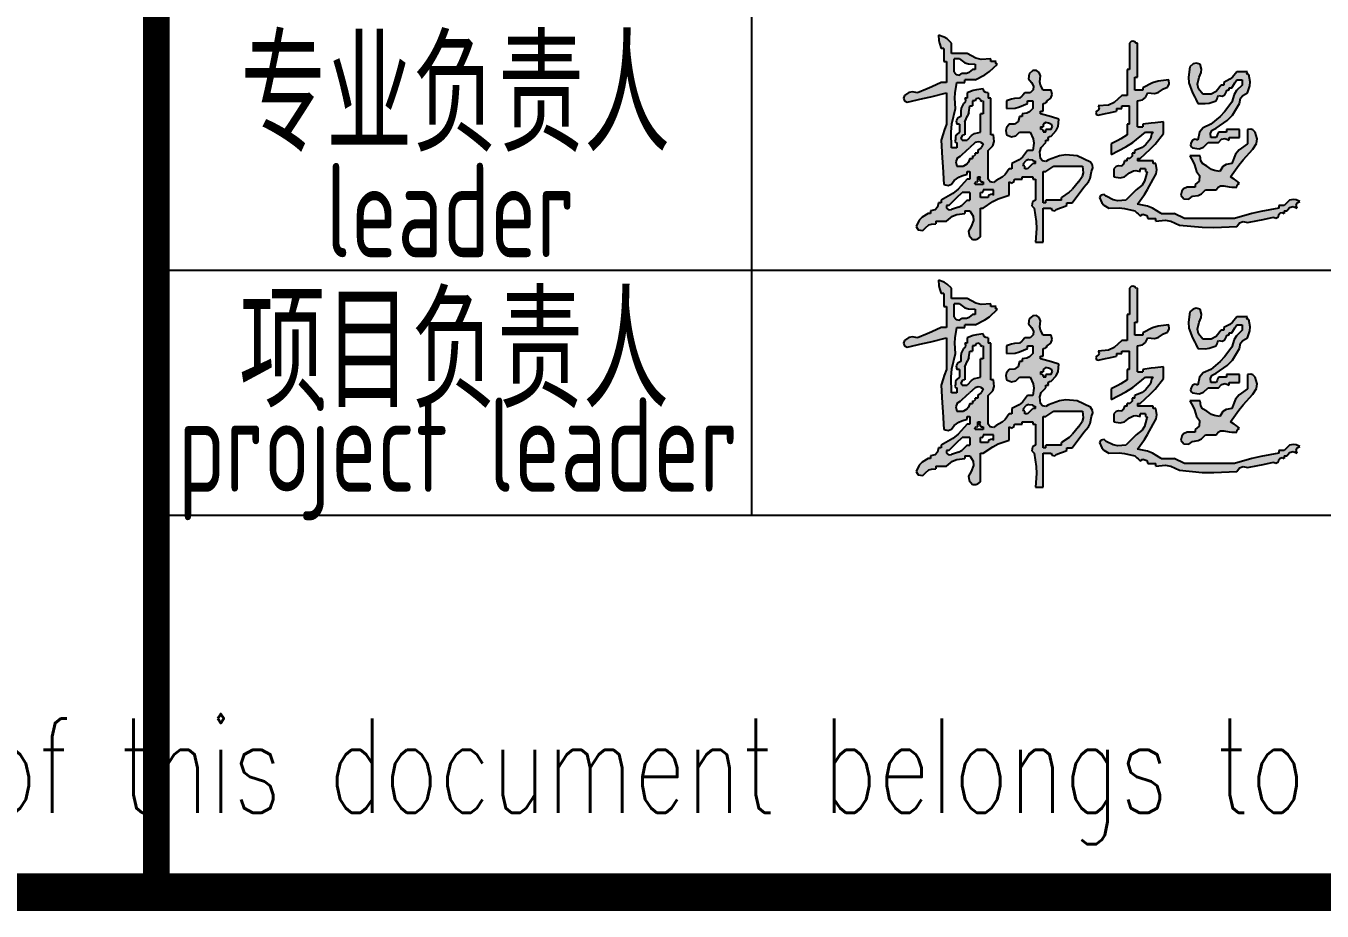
# Model space of a CAD drawing. Extents: x 4414382 to 4540065, y -615151 to -235742.
# Drawn here: x 4512716 to 4516155, y -547694 to -545346 of the extents above; entities that cross this region are included whole.
import ezdxf
from ezdxf.enums import TextEntityAlignment as Align

# ---------------------------------------------------------------- set-up
doc = ezdxf.new("R2010")
doc.units = 0
doc.header["$LTSCALE"] = 1000
doc.header["$MEASUREMENT"] = 0
doc.layers.get('0').update_dxf_attribs({"linetype": 'CONTINUOUS'})
doc.layers.add('PUB_TITLE', color=4, linetype='CONTINUOUS')
doc.styles.add('AHD', font='sceie.shx', dxfattribs={"width": 0.7, "bigfont": 'sceic.shx'})
doc.styles.add('ECEC_TQ', font='txt_l.shx', dxfattribs={"bigfont": 'hztxt_l.shx'})

# ---------------------------------------------------------------- blocks, each defined once
blk = doc.blocks.new('韩超')
h = blk.add_hatch(color=256)
h.dxf.hatch_style = 1
h.paths.add_polyline_path([(0.787849, 0.514197), (0.777955, 0.527898), (0.77346, 0.562754), (0.78123, 0.586063), (0.805739, 0.61125), (0.805739, 0.625142), (0.819631, 0.625142), (0.818004, 0.635027), (0.823773, 0.643681), (0.833523, 0.64598), (0.860867, 0.674873), (0.870953, 0.696725), (0.875199, 0.736279), (0.836353, 0.74757), (0.816903, 0.753127), (0.777955, 0.764063), (0.777955, 0.777955), (0.791847, 0.777955), (0.791847, 0.819631), (0.801775, 0.820971), (0.80763, 0.824875), (0.812685, 0.833523), (0.832189, 0.847055), (0.839321, 0.866071), (0.833523, 0.889091), (0.791847, 0.889091), (0.776856, 0.916298), (0.7735, 0.934755), (0.777955, 0.965498), (0.770329, 0.984025), (0.756314, 0.993368), (0.736279, 0.993282), (0.716867, 0.977277), (0.713907, 0.950644), (0.729333, 0.930768), (0.740061, 0.911103), (0.737625, 0.891618), (0.722387, 0.875199), (0.694603, 0.875199), (0.683489, 0.864086), (0.677932, 0.858529), (0.666819, 0.847415), (0.638572, 0.845181), (0.624291, 0.842325), (0.597358, 0.833523), (0.597358, 0.791847), (0.643081, 0.794876), (0.666726, 0.800787), (0.708495, 0.819631), (0.708495, 0.833523), (0.736279, 0.833523), (0.736279, 0.791847), (0.718733, 0.774249), (0.705317, 0.767541), (0.680711, 0.764063), (0.680711, 0.750171), (0.666819, 0.750171), (0.658732, 0.72359), (0.639033, 0.708815), (0.61125, 0.708495), (0.596777, 0.690733), (0.592946, 0.675409), (0.597358, 0.652926), (0.623512, 0.642026), (0.64687, 0.646697), (0.666819, 0.666819), (0.722387, 0.666819), (0.738834, 0.631134), (0.742077, 0.608437), (0.736279, 0.569574), (0.708495, 0.569574), (0.682162, 0.535076), (0.663824, 0.519794), (0.625142, 0.500114), (0.625142, 0.47233), (0.61125, 0.47233), (0.589715, 0.441777), (0.574435, 0.428025), (0.54179, 0.409816), (0.527664, 0.400538), (0.510468, 0.403404), (0.500114, 0.416762), (0.500114, 0.569574), (0.524623, 0.594762), (0.532393, 0.618071), (0.527898, 0.652926), (0.514006, 0.652926), (0.514006, 0.847415), (0.500114, 0.847415), (0.500114, 0.875199), (0.486416, 0.877514), (0.478388, 0.883536), (0.47233, 0.896037), (0.438162, 0.892345), (0.420863, 0.888021), (0.388977, 0.875199), (0.388977, 0.847415), (0.375085, 0.847415), (0.379444, 0.836821), (0.376971, 0.826928), (0.368139, 0.819631), (0.356965, 0.793593), (0.353947, 0.778504), (0.354247, 0.750171), (0.337644, 0.741703), (0.330222, 0.726858), (0.333409, 0.708495), (0.347301, 0.708495), (0.347301, 0.666819), (0.332737, 0.655189), (0.327028, 0.643772), (0.326463, 0.625142), (0.32344, 0.619715), (0.327253, 0.612088), (0.333409, 0.61125), (0.333409, 0.583466), (0.305625, 0.583466), (0.302565, 0.667178), (0.306887, 0.710398), (0.326463, 0.791847), (0.3234, 0.8474), (0.32482, 0.875797), (0.333409, 0.930768), (0.375085, 0.930768), (0.375085, 0.94466), (0.430654, 0.94466), (0.482374, 0.970498), (0.50707, 0.987931), (0.548736, 1.028012), (0.542559, 1.028676), (0.538615, 1.036564), (0.54179, 1.041904), (0.514006, 1.041904), (0.514006, 1.055796), (0.462884, 1.052445), (0.433869, 1.058893), (0.388977, 1.08358), (0.305625, 1.08358), (0.305625, 1.139148), (0.281985, 1.161307), (0.266841, 1.170393), (0.236165, 1.180825), (0.238399, 1.152578), (0.241255, 1.138297), (0.250057, 1.111364), (0.263949, 1.111364), (0.263949, 1.041904), (0.277841, 1.041904), (0.277841, 0.930768), (0.250057, 0.930768), (0.200194, 0.90821), (0.175186, 0.897095), (0.125028, 0.875199), (0.097454, 0.881715), (0.078516, 0.877928), (0.055568, 0.861307), (0.050109, 0.847376), (0.0559, 0.8329), (0.06946, 0.826577), (0.152955, 0.845407), (0.194635, 0.855133), (0.277841, 0.875199), (0.277841, 0.708495), (0.266727, 0.675154), (0.261171, 0.658483), (0.250057, 0.625142), (0.255939, 0.530696), (0.258718, 0.483462), (0.263949, 0.388977), (0.286969, 0.38318), (0.305985, 0.390311), (0.319517, 0.409816), (0.344599, 0.428141), (0.359268, 0.435475), (0.388977, 0.444546), (0.388977, 0.458438), (0.40287, 0.458438), (0.40287, 0.416762), (0.388977, 0.416762), (0.340729, 0.364454), (0.31168, 0.341215), (0.250057, 0.305625), (0.250057, 0.291733), (0.236165, 0.291733), (0.231424, 0.268639), (0.217583, 0.254798), (0.194489, 0.250057), (0.194489, 0.236165), (0.180597, 0.236165), (0.148793, 0.216524), (0.134276, 0.200394), (0.118082, 0.166705), (0.127514, 0.14947), (0.152825, 0.145854), (0.166705, 0.159759), (0.185336, 0.17447), (0.198563, 0.17943), (0.222273, 0.180597), (0.222273, 0.194489), (0.277841, 0.194489), (0.311245, 0.220472), (0.333233, 0.229896), (0.375085, 0.236165), (0.375085, 0.250057), (0.40287, 0.250057), (0.420685, 0.221738), (0.422698, 0.197582), (0.409816, 0.166705), (0.396068, 0.142401), (0.398473, 0.118345), (0.416762, 0.097244), (0.43433, 0.097627), (0.444154, 0.100901), (0.458438, 0.111136), (0.458438, 0.263949), (0.47233, 0.263949), (0.524193, 0.298154), (0.552768, 0.312442), (0.61125, 0.333409), (0.61125, 0.40287), (0.621931, 0.39652), (0.637706, 0.404407), (0.639034, 0.416762), (0.680711, 0.416762), (0.680711, 0.430654), (0.736279, 0.430654), (0.736279, 0.416762), (0.750171, 0.416762), (0.750171, 0.305625), (0.735269, 0.297653), (0.731714, 0.276323), (0.743225, 0.263949), (0.754517, 0.192544), (0.755945, 0.155413), (0.750171, 0.083352), (0.791847, 0.083352), (0.791847, 0.263949), (0.833523, 0.263949), (0.837499, 0.253205), (0.852744, 0.249394), (0.861307, 0.257003), (0.883535, 0.265338), (0.894648, 0.269506), (0.916876, 0.277841), (0.916876, 0.291733), (0.94466, 0.291733), (0.969894, 0.324902), (0.982398, 0.341574), (1.007174, 0.375085), (1.032146, 0.402761), (1.041693, 0.421855), (1.04885, 0.458438), (1.055218, 0.477023), (1.053221, 0.491001), (1.041904, 0.50706), (0.972444, 0.54179), (0.910919, 0.546316), (0.877697, 0.541786), (0.819631, 0.520952), (0.805828, 0.5112)])
h.paths.add_polyline_path([(0.791847, 0.458438), (0.805739, 0.458438), (0.82241, 0.469551), (0.847415, 0.486222), (1.000228, 0.486222), (1.003038, 0.45197), (0.997988, 0.431769), (0.97939, 0.40287), (0.948039, 0.36501), (0.929334, 0.347744), (0.889091, 0.319517), (0.889091, 0.305625), (0.805739, 0.305625), (0.805739, 0.291733), (0.791847, 0.291733)], flags=16)
h.paths.add_polyline_path([(0.750171, 0.500114), (0.736279, 0.500114), (0.725165, 0.489), (0.719608, 0.483443), (0.708495, 0.47233), (0.694603, 0.47233), (0.694603, 0.486222), (0.688447, 0.48706), (0.684633, 0.494686), (0.687657, 0.500114), (0.701182, 0.516386), (0.715167, 0.52238), (0.736279, 0.520952), (0.736943, 0.514775), (0.744831, 0.510831), (0.750171, 0.514006)], flags=16)
h.paths.add_polyline_path([(0.791847, 0.666819), (0.793521, 0.674497), (0.785633, 0.682384), (0.777955, 0.680711), (0.777955, 0.694603), (0.791847, 0.694603), (0.792194, 0.70849), (0.806202, 0.718996), (0.819631, 0.715441), (0.833192, 0.709118), (0.838982, 0.694641), (0.833523, 0.680711), (0.805739, 0.680711), (0.805739, 0.666819)], flags=16)
h.paths.add_polyline_path([(0.527898, 0.361193), (0.527898, 0.333409), (0.517217, 0.339759), (0.501443, 0.331871), (0.500114, 0.319517), (0.458438, 0.319517), (0.458438, 0.347301), (0.466116, 0.345628), (0.474003, 0.353515), (0.47233, 0.361193)], flags=16)
h.paths.add_polyline_path([(0.47233, 0.40287), (0.47233, 0.388977), (0.430654, 0.388977), (0.42898, 0.396656), (0.436867, 0.404543), (0.444546, 0.40287), (0.444546, 0.430654), (0.458438, 0.430654), (0.452088, 0.419973), (0.459976, 0.404198)], flags=16)
h.paths.add_polyline_path([(0.47233, 0.604304), (0.464836, 0.588169), (0.458643, 0.580427), (0.444546, 0.569574), (0.444546, 0.555682), (0.430654, 0.555682), (0.432327, 0.548004), (0.42444, 0.540117), (0.416762, 0.54179), (0.416762, 0.527898), (0.40287, 0.527898), (0.39467, 0.507807), (0.386422, 0.49791), (0.368139, 0.486222), (0.333409, 0.486222), (0.327612, 0.509242), (0.334743, 0.528258), (0.354247, 0.54179), (0.384775, 0.569612), (0.400056, 0.583504), (0.430654, 0.61125), (0.446814, 0.616197), (0.458647, 0.614224)], flags=16)
h.paths.add_polyline_path([(0.458438, 0.666819), (0.426908, 0.659351), (0.410404, 0.649448), (0.388977, 0.625142), (0.361193, 0.625142), (0.354844, 0.635823), (0.362731, 0.651598), (0.375085, 0.652926), (0.375085, 0.722387), (0.390598, 0.753922), (0.396359, 0.771203), (0.40287, 0.805739), (0.416762, 0.805739), (0.416762, 0.833523), (0.430654, 0.833523), (0.434629, 0.844267), (0.449874, 0.848078), (0.458438, 0.840469), (0.459102, 0.834292), (0.466989, 0.830348), (0.47233, 0.833523), (0.47233, 0.764063), (0.458438, 0.764063)], flags=16)
h.paths.add_polyline_path([(0.40287, 0.347301), (0.40287, 0.305625), (0.388977, 0.305625), (0.360889, 0.27915), (0.342496, 0.268422), (0.305625, 0.257003), (0.294367, 0.254885), (0.286778, 0.256782), (0.277841, 0.263949), (0.277841, 0.277841), (0.291733, 0.277841), (0.319459, 0.305683), (0.333352, 0.319575), (0.361193, 0.347301)], flags=16)
h.paths.add_polyline_path([(0.430654, 1.000228), (0.416762, 1.000228), (0.39813, 0.985517), (0.384903, 0.980557), (0.361193, 0.97939), (0.347067, 0.970112), (0.329871, 0.972978), (0.319517, 0.986336), (0.319517, 1.055796), (0.347301, 1.055796), (0.376072, 1.035613), (0.395527, 1.029128), (0.430654, 1.028012)], flags=16)
h = blk.add_hatch(color=256)
h.dxf.hatch_style = 1
h.paths.add_polyline_path([(1.542018, 0.208381), (1.519791, 0.219494), (1.508677, 0.225051), (1.48645, 0.236165), (1.416989, 0.236165), (1.371255, 0.264232), (1.344642, 0.274582), (1.291961, 0.284787), (1.328443, 0.335457), (1.345237, 0.362046), (1.375313, 0.416762), (1.391241, 0.446575), (1.394603, 0.466747), (1.389205, 0.500114), (1.375313, 0.500114), (1.375313, 0.514006), (1.291961, 0.514006), (1.291961, 0.527898), (1.305853, 0.527898), (1.359796, 0.576664), (1.385101, 0.603375), (1.430881, 0.659873), (1.430881, 0.722387), (1.386427, 0.71683), (1.3642, 0.714052), (1.319745, 0.708495), (1.319745, 0.694603), (1.291961, 0.694603), (1.291961, 0.833523), (1.31926, 0.838693), (1.334923, 0.85044), (1.347529, 0.875199), (1.381781, 0.872389), (1.401982, 0.877439), (1.430881, 0.896037), (1.450883, 0.906123), (1.460131, 0.922307), (1.458666, 0.94466), (1.401114, 0.937345), (1.371819, 0.928557), (1.319745, 0.902983), (1.319745, 0.889091), (1.278069, 0.889091), (1.278069, 0.958552), (1.291961, 0.958552), (1.291961, 1.139148), (1.285806, 1.138304), (1.281086, 1.140664), (1.278069, 1.146094), (1.267308, 1.150023), (1.257931, 1.147679), (1.250285, 1.139148), (1.250285, 1.000228), (1.236393, 1.000228), (1.236393, 0.861307), (1.208609, 0.861307), (1.168183, 0.824416), (1.138053, 0.811024), (1.08358, 0.805739), (1.087939, 0.795145), (1.085465, 0.785252), (1.076634, 0.777955), (1.071121, 0.771113), (1.075065, 0.759282), (1.08358, 0.757117), (1.122533, 0.76519), (1.141984, 0.769358), (1.180825, 0.777955), (1.180825, 0.791847), (1.208609, 0.791847), (1.208609, 0.805739), (1.250285, 0.805739), (1.250285, 0.708495), (1.236393, 0.708495), (1.236393, 0.652926), (1.203973, 0.631977), (1.187234, 0.622213), (1.15304, 0.604304), (1.15304, 0.548736), (1.229739, 0.588318), (1.266619, 0.612432), (1.333637, 0.666819), (1.375313, 0.666819), (1.366995, 0.654381), (1.363975, 0.646831), (1.361421, 0.632088), (1.335054, 0.599814), (1.316435, 0.58585), (1.278069, 0.569574), (1.278069, 0.555682), (1.264177, 0.555682), (1.26415, 0.539965), (1.25211, 0.527924), (1.236393, 0.527898), (1.236393, 0.514006), (1.222501, 0.514006), (1.219217, 0.502022), (1.216226, 0.496039), (1.208609, 0.486222), (1.191149, 0.488205), (1.17971, 0.484393), (1.166932, 0.47233), (1.166932, 0.430654), (1.200708, 0.424307), (1.223469, 0.429997), (1.250285, 0.451492), (1.27048, 0.461183), (1.283894, 0.46286), (1.305853, 0.458438), (1.305853, 0.47233), (1.333637, 0.47233), (1.333637, 0.458438), (1.339793, 0.4576), (1.343606, 0.449973), (1.340583, 0.444546), (1.32937, 0.406076), (1.316213, 0.38634), (1.285015, 0.361193), (1.229447, 0.305625), (1.187056, 0.302553), (1.163204, 0.307323), (1.125256, 0.326463), (1.114566, 0.33576), (1.096818, 0.332211), (1.090526, 0.319517), (1.102438, 0.292491), (1.113943, 0.279343), (1.139148, 0.263949), (1.194983, 0.265062), (1.223561, 0.262204), (1.278069, 0.250057), (1.289183, 0.238943), (1.294739, 0.233386), (1.305853, 0.222273), (1.320568, 0.231877), (1.341519, 0.224893), (1.347529, 0.208381), (1.389205, 0.208381), (1.389205, 0.194489), (1.439628, 0.1998), (1.468259, 0.195028), (1.514234, 0.173651), (1.635959, 0.161998), (1.69773, 0.160594), (1.819859, 0.166705), (1.833779, 0.185933), (1.852296, 0.192877), (1.875427, 0.187543), (1.930995, 0.198656), (1.958779, 0.204213), (2.014348, 0.215327), (2.025534, 0.209917), (2.039748, 0.217024), (2.042132, 0.229219), (2.049428, 0.23805), (2.059322, 0.240524), (2.069916, 0.236165), (2.069916, 0.250057), (2.083808, 0.250057), (2.098401, 0.26772), (2.118188, 0.272666), (2.139376, 0.263949), (2.133917, 0.27788), (2.139708, 0.292356), (2.153268, 0.298679), (2.133073, 0.308371), (2.119659, 0.310047), (2.0977, 0.305625), (2.086586, 0.294512), (2.08103, 0.288955), (2.069916, 0.277841), (2.042132, 0.277841), (2.042132, 0.263949), (1.946785, 0.245868), (1.899372, 0.234712), (1.805967, 0.208381)])
h = blk.add_hatch(color=256)
h.dxf.hatch_style = 1
h.paths.add_polyline_path([(1.611478, 0.625142), (1.597547, 0.630601), (1.583071, 0.624811), (1.576748, 0.61125), (1.572819, 0.60049), (1.575163, 0.591112), (1.583694, 0.583466), (1.61855, 0.578971), (1.641859, 0.586741), (1.667046, 0.61125), (1.680938, 0.61125), (1.722615, 0.61125), (1.737208, 0.628913), (1.756995, 0.63386), (1.778183, 0.625142), (1.778183, 0.639034), (1.833751, 0.639034), (1.833751, 0.655705), (1.833751, 0.66404), (1.833751, 0.680711), (1.805967, 0.680711), (1.792075, 0.680711), (1.764291, 0.680711), (1.764291, 0.666819), (1.722615, 0.666819), (1.717058, 0.655705), (1.714279, 0.650148), (1.708723, 0.639034), (1.69483, 0.639034), (1.680938, 0.639034), (1.678868, 0.661339), (1.688455, 0.678116), (1.708723, 0.687657), (1.768692, 0.728785), (1.795922, 0.757527), (1.833751, 0.819631), (1.839429, 0.846829), (1.850907, 0.862133), (1.875427, 0.875199), (1.888443, 0.91196), (1.890032, 0.934206), (1.882373, 0.972444), (1.876196, 0.973108), (1.872252, 0.980995), (1.875427, 0.986336), (1.861535, 0.986336), (1.819859, 0.986336), (1.796859, 0.959188), (1.781933, 0.947248), (1.750399, 0.930768), (1.750399, 0.916876), (1.736507, 0.916876), (1.71031, 0.882162), (1.682751, 0.868382), (1.639262, 0.868253), (1.61591, 0.897042), (1.610049, 0.922442), (1.618424, 0.958552), (1.629264, 0.984285), (1.6309, 1.000642), (1.62537, 1.028012), (1.602888, 1.032424), (1.587563, 1.028593), (1.569802, 1.01412), (1.562035, 0.958817), (1.56513, 0.927869), (1.583694, 0.875199), (1.595758, 0.853473), (1.601336, 0.842318), (1.611478, 0.819631), (1.650742, 0.818134), (1.671448, 0.821092), (1.708723, 0.833523), (1.714279, 0.844637), (1.717058, 0.850194), (1.722615, 0.861307), (1.740978, 0.85812), (1.755823, 0.865542), (1.764291, 0.882145), (1.764955, 0.888322), (1.772842, 0.892266), (1.778183, 0.889091), (1.778183, 0.902983), (1.792075, 0.902983), (1.803189, 0.919654), (1.808745, 0.927989), (1.819859, 0.94466), (1.847643, 0.94466), (1.847643, 0.916876), (1.817381, 0.887163), (1.804962, 0.866982), (1.792075, 0.826577), (1.753545, 0.774398), (1.730689, 0.750113), (1.680938, 0.708495), (1.641359, 0.690689), (1.621854, 0.667284)])
h = blk.add_hatch(color=256)
h.dxf.hatch_style = 1
h.paths.add_polyline_path([(1.831635, 0.573795), (1.812227, 0.549535), (1.792075, 0.500114), (1.762292, 0.496094), (1.744726, 0.484384), (1.729561, 0.458438), (1.700075, 0.463546), (1.684975, 0.469586), (1.6601, 0.486222), (1.637668, 0.49978), (1.627728, 0.515685), (1.62537, 0.54179), (1.603143, 0.54179), (1.592029, 0.54179), (1.569802, 0.54179), (1.586675, 0.509854), (1.593737, 0.492906), (1.604532, 0.458438), (1.621804, 0.436498), (1.61886, 0.407063), (1.597586, 0.388977), (1.597586, 0.375085), (1.55591, 0.375085), (1.536306, 0.36578), (1.526798, 0.35437), (1.52118, 0.333409), (1.537185, 0.313997), (1.563818, 0.311038), (1.583694, 0.326463), (1.614401, 0.331156), (1.630976, 0.339443), (1.653154, 0.361193), (1.667046, 0.361193), (1.708723, 0.361193), (1.720352, 0.375758), (1.731769, 0.381467), (1.750399, 0.382031), (1.77782, 0.376762), (1.791938, 0.37535), (1.819859, 0.375085), (1.821199, 0.385013), (1.825102, 0.390868), (1.833751, 0.395924), (1.815429, 0.411271), (1.805589, 0.418299), (1.785129, 0.430654), (1.829593, 0.491137), (1.853312, 0.520437), (1.903211, 0.57652), (1.923495, 0.606919), (1.927312, 0.631729), (1.917103, 0.666819), (1.904326, 0.678881), (1.892887, 0.682694), (1.875427, 0.680711), (1.875427, 0.650148), (1.875427, 0.634867), (1.875427, 0.604304)])
for p, q in [((0.266841, 1.170393), (0.236165, 1.180825)), ((0.236165, 1.180825), (0.238399, 1.152578)), ((0.281985, 1.161307), (0.266841, 1.170393)), ((0.238399, 1.152578), (0.241255, 1.138297)), ((0.241255, 1.138297), (0.250057, 1.111364)), ((0.263949, 1.111364), (0.250057, 1.111364)), ((0.263949, 1.111364), (0.263949, 1.041904)), ((0.305625, 1.139148), (0.281985, 1.161307)), ((0.305625, 1.08358), (0.305625, 1.139148)), ((1.257931, 1.147679), (1.250285, 1.139148)), ((1.250285, 1.139148), (1.250285, 1.000228)), ((1.267308, 1.150023), (1.257931, 1.147679)), ((1.278069, 1.146094), (1.267308, 1.150023)), ((1.281086, 1.140664), (1.278069, 1.146094)), ((1.285806, 1.138304), (1.281086, 1.140664)), ((1.291961, 1.139148), (1.285806, 1.138304)), ((1.291961, 0.958552), (1.291961, 1.139148)), ((0.263949, 1.041904), (0.277841, 1.041904)), ((0.277841, 1.041904), (0.277841, 0.930768)), ((0.388977, 1.08358), (0.305625, 1.08358)), ((0.319517, 0.986336), (0.319517, 1.055796)), ((0.347301, 1.055796), (0.319517, 1.055796)), ((0.347301, 1.055796), (0.376072, 1.035613)), ((0.376072, 1.035613), (0.395527, 1.029128)), ((0.433869, 1.058893), (0.388977, 1.08358)), ((0.462884, 1.052445), (0.433869, 1.058893)), ((0.514006, 1.055796), (0.462884, 1.052445)), ((0.514006, 1.041904), (0.514006, 1.055796)), ((0.54179, 1.041904), (0.514006, 1.041904)), ((0.538615, 1.036564), (0.54179, 1.041904)), ((0.542559, 1.028676), (0.538615, 1.036564)), ((1.602888, 1.032424), (1.587563, 1.028593)), ((1.62537, 1.028012), (1.602888, 1.032424)), ((0.319517, 0.986336), (0.329871, 0.972978)), ((0.329871, 0.972978), (0.347067, 0.970112)), ((0.347067, 0.970112), (0.361193, 0.97939)), ((0.361193, 0.97939), (0.384903, 0.980557)), ((0.384903, 0.980557), (0.39813, 0.985517)), ((0.395527, 1.029128), (0.430654, 1.028012)), ((0.416762, 1.000228), (0.39813, 0.985517)), ((0.430654, 1.000228), (0.416762, 1.000228)), ((0.430654, 1.028012), (0.430654, 1.000228)), ((0.430654, 0.94466), (0.482374, 0.970498)), ((0.482374, 0.970498), (0.50707, 0.987931)), ((0.50707, 0.987931), (0.548736, 1.028012)), ((0.548736, 1.028012), (0.542559, 1.028676)), ((0.716867, 0.977277), (0.713907, 0.950644)), ((0.736279, 0.993282), (0.716867, 0.977277)), ((0.756314, 0.993368), (0.736279, 0.993282)), ((0.770329, 0.984025), (0.756314, 0.993368)), ((0.777955, 0.965498), (0.770329, 0.984025)), ((0.7735, 0.934755), (0.777955, 0.965498)), ((1.236393, 1.000228), (1.236393, 0.861307)), ((1.250285, 1.000228), (1.236393, 1.000228)), ((1.569802, 1.01412), (1.562035, 0.958817)), ((1.587563, 1.028593), (1.569802, 1.01412)), ((1.618424, 0.958552), (1.629264, 0.984285)), ((1.6309, 1.000642), (1.62537, 1.028012)), ((1.629264, 0.984285), (1.6309, 1.000642)), ((1.819859, 0.986336), (1.796859, 0.959188)), ((1.861535, 0.986336), (1.819859, 0.986336)), ((1.875427, 0.986336), (1.861535, 0.986336)), ((1.872252, 0.980995), (1.875427, 0.986336)), ((1.876196, 0.973108), (1.872252, 0.980995)), ((1.882373, 0.972444), (1.876196, 0.973108)), ((1.890032, 0.934206), (1.882373, 0.972444)), ((0.175186, 0.897095), (0.125028, 0.875199)), ((0.200194, 0.90821), (0.175186, 0.897095)), ((0.250057, 0.930768), (0.200194, 0.90821)), ((0.277841, 0.930768), (0.250057, 0.930768)), ((0.32482, 0.875797), (0.333409, 0.930768)), ((0.333409, 0.930768), (0.375085, 0.930768)), ((0.375085, 0.930768), (0.375085, 0.94466)), ((0.430654, 0.94466), (0.375085, 0.94466)), ((0.47233, 0.896037), (0.438162, 0.892345)), ((0.478388, 0.883536), (0.47233, 0.896037)), ((0.713907, 0.950644), (0.729333, 0.930768)), ((0.729333, 0.930768), (0.740061, 0.911103)), ((0.740061, 0.911103), (0.737625, 0.891618)), ((0.776856, 0.916298), (0.7735, 0.934755)), ((0.791847, 0.889091), (0.776856, 0.916298)), ((1.278069, 0.958552), (1.291961, 0.958552)), ((1.278069, 0.889091), (1.278069, 0.958552)), ((1.371819, 0.928557), (1.319745, 0.902983)), ((1.319745, 0.902983), (1.319745, 0.889091)), ((1.401114, 0.937345), (1.371819, 0.928557)), ((1.458666, 0.94466), (1.401114, 0.937345)), ((1.401982, 0.877439), (1.430881, 0.896037)), ((1.430881, 0.896037), (1.450883, 0.906123)), ((1.450883, 0.906123), (1.460131, 0.922307)), ((1.460131, 0.922307), (1.458666, 0.94466)), ((1.562035, 0.958817), (1.56513, 0.927869)), ((1.56513, 0.927869), (1.583694, 0.875199)), ((1.610049, 0.922442), (1.618424, 0.958552)), ((1.61591, 0.897042), (1.610049, 0.922442)), ((1.639262, 0.868253), (1.61591, 0.897042)), ((1.736507, 0.916876), (1.71031, 0.882162)), ((1.750399, 0.916876), (1.736507, 0.916876)), ((1.781933, 0.947248), (1.750399, 0.930768)), ((1.750399, 0.930768), (1.750399, 0.916876)), ((1.778183, 0.902983), (1.792075, 0.902983)), ((1.778183, 0.889091), (1.778183, 0.902983)), ((1.796859, 0.959188), (1.781933, 0.947248)), ((1.792075, 0.902983), (1.803189, 0.919654)), ((1.803189, 0.919654), (1.808745, 0.927989)), ((1.808745, 0.927989), (1.819859, 0.94466)), ((1.847643, 0.916876), (1.817381, 0.887163)), ((1.819859, 0.94466), (1.847643, 0.94466)), ((1.847643, 0.94466), (1.847643, 0.916876)), ((1.875427, 0.875199), (1.888443, 0.91196)), ((1.888443, 0.91196), (1.890032, 0.934206)), ((0.055568, 0.861307), (0.050109, 0.847376)), ((0.050109, 0.847376), (0.0559, 0.8329)), ((0.078516, 0.877928), (0.055568, 0.861307)), ((0.0559, 0.8329), (0.06946, 0.826577)), ((0.06946, 0.826577), (0.152955, 0.845407)), ((0.097454, 0.881715), (0.078516, 0.877928)), ((0.125028, 0.875199), (0.097454, 0.881715)), ((0.152955, 0.845407), (0.194635, 0.855133)), ((0.194635, 0.855133), (0.277841, 0.875199)), ((0.277841, 0.875199), (0.277841, 0.708495)), ((0.3234, 0.8474), (0.32482, 0.875797)), ((0.326463, 0.791847), (0.3234, 0.8474)), ((0.376971, 0.826928), (0.368139, 0.819631)), ((0.388977, 0.847415), (0.375085, 0.847415)), ((0.375085, 0.847415), (0.379444, 0.836821)), ((0.379444, 0.836821), (0.376971, 0.826928)), ((0.420863, 0.888021), (0.388977, 0.875199)), ((0.388977, 0.875199), (0.388977, 0.847415)), ((0.416762, 0.833523), (0.416762, 0.805739)), ((0.430654, 0.833523), (0.416762, 0.833523)), ((0.438162, 0.892345), (0.420863, 0.888021)), ((0.434629, 0.844267), (0.430654, 0.833523)), ((0.449874, 0.848078), (0.434629, 0.844267)), ((0.458438, 0.840469), (0.449874, 0.848078)), ((0.458438, 0.840469), (0.459102, 0.834292)), ((0.466989, 0.830348), (0.459102, 0.834292)), ((0.47233, 0.833523), (0.466989, 0.830348)), ((0.47233, 0.833523), (0.47233, 0.764063)), ((0.486416, 0.877514), (0.478388, 0.883536)), ((0.500114, 0.875199), (0.486416, 0.877514)), ((0.500114, 0.875199), (0.500114, 0.847415)), ((0.514006, 0.847415), (0.500114, 0.847415)), ((0.514006, 0.652926), (0.514006, 0.847415)), ((0.624291, 0.842325), (0.597358, 0.833523)), ((0.597358, 0.833523), (0.597358, 0.791847)), ((0.638572, 0.845181), (0.624291, 0.842325)), ((0.666819, 0.847415), (0.638572, 0.845181)), ((0.677932, 0.858529), (0.666819, 0.847415)), ((0.683489, 0.864086), (0.677932, 0.858529)), ((0.694603, 0.875199), (0.683489, 0.864086)), ((0.722387, 0.875199), (0.694603, 0.875199)), ((0.708495, 0.833523), (0.736279, 0.833523)), ((0.708495, 0.819631), (0.708495, 0.833523)), ((0.737625, 0.891618), (0.722387, 0.875199)), ((0.736279, 0.833523), (0.736279, 0.791847)), ((0.833523, 0.889091), (0.791847, 0.889091)), ((0.80763, 0.824875), (0.812685, 0.833523)), ((0.812685, 0.833523), (0.832189, 0.847055)), ((0.832189, 0.847055), (0.839321, 0.866071)), ((0.839321, 0.866071), (0.833523, 0.889091)), ((1.208609, 0.861307), (1.168183, 0.824416)), ((1.236393, 0.861307), (1.208609, 0.861307)), ((1.319745, 0.889091), (1.278069, 0.889091)), ((1.291961, 0.833523), (1.31926, 0.838693)), ((1.291961, 0.694603), (1.291961, 0.833523)), ((1.31926, 0.838693), (1.334923, 0.85044)), ((1.334923, 0.85044), (1.347529, 0.875199)), ((1.347529, 0.875199), (1.381781, 0.872389)), ((1.381781, 0.872389), (1.401982, 0.877439)), ((1.583694, 0.875199), (1.595758, 0.853473)), ((1.595758, 0.853473), (1.601336, 0.842318)), ((1.601336, 0.842318), (1.611478, 0.819631)), ((1.682751, 0.868382), (1.639262, 0.868253)), ((1.671448, 0.821092), (1.708723, 0.833523)), ((1.71031, 0.882162), (1.682751, 0.868382)), ((1.708723, 0.833523), (1.714279, 0.844637)), ((1.714279, 0.844637), (1.717058, 0.850194)), ((1.717058, 0.850194), (1.722615, 0.861307)), ((1.722615, 0.861307), (1.740978, 0.85812)), ((1.740978, 0.85812), (1.755823, 0.865542)), ((1.792075, 0.826577), (1.753545, 0.774398)), ((1.755823, 0.865542), (1.764291, 0.882145)), ((1.764291, 0.882145), (1.764955, 0.888322)), ((1.764955, 0.888322), (1.772842, 0.892266)), ((1.772842, 0.892266), (1.778183, 0.889091)), ((1.804962, 0.866982), (1.792075, 0.826577)), ((1.817381, 0.887163), (1.804962, 0.866982)), ((1.833751, 0.819631), (1.839429, 0.846829)), ((1.839429, 0.846829), (1.850907, 0.862133)), ((1.850907, 0.862133), (1.875427, 0.875199)), ((0.306887, 0.710398), (0.326463, 0.791847)), ((0.356965, 0.793593), (0.353947, 0.778504)), ((0.353947, 0.778504), (0.354247, 0.750171)), ((0.368139, 0.819631), (0.356965, 0.793593)), ((0.396359, 0.771203), (0.390598, 0.753922)), ((0.396359, 0.771203), (0.40287, 0.805739)), ((0.40287, 0.805739), (0.416762, 0.805739)), ((0.47233, 0.764063), (0.458438, 0.764063)), ((0.458438, 0.666819), (0.458438, 0.764063)), ((0.597358, 0.791847), (0.643081, 0.794876)), ((0.643081, 0.794876), (0.666726, 0.800787)), ((0.666726, 0.800787), (0.708495, 0.819631)), ((0.705317, 0.767541), (0.680711, 0.764063)), ((0.680711, 0.764063), (0.680711, 0.750171)), ((0.718733, 0.774249), (0.705317, 0.767541)), ((0.736279, 0.791847), (0.718733, 0.774249)), ((0.777955, 0.777955), (0.791847, 0.777955)), ((0.777955, 0.764063), (0.777955, 0.777955)), ((0.816903, 0.753127), (0.777955, 0.764063)), ((0.791847, 0.819631), (0.801775, 0.820971)), ((0.791847, 0.777955), (0.791847, 0.819631)), ((0.801775, 0.820971), (0.80763, 0.824875)), ((1.076634, 0.777955), (1.071121, 0.771113)), ((1.071121, 0.771113), (1.075065, 0.759282)), ((1.075065, 0.759282), (1.08358, 0.757117)), ((1.085465, 0.785252), (1.076634, 0.777955)), ((1.138053, 0.811024), (1.08358, 0.805739)), ((1.08358, 0.805739), (1.087939, 0.795145)), ((1.08358, 0.757117), (1.122533, 0.76519)), ((1.087939, 0.795145), (1.085465, 0.785252)), ((1.122533, 0.76519), (1.141984, 0.769358)), ((1.168183, 0.824416), (1.138053, 0.811024)), ((1.141984, 0.769358), (1.180825, 0.777955)), ((1.180825, 0.791847), (1.208609, 0.791847)), ((1.180825, 0.791847), (1.180825, 0.777955)), ((1.208609, 0.791847), (1.208609, 0.805739)), ((1.208609, 0.805739), (1.250285, 0.805739)), ((1.250285, 0.708495), (1.250285, 0.805739)), ((1.611478, 0.819631), (1.650742, 0.818134)), ((1.650742, 0.818134), (1.671448, 0.821092)), ((1.753545, 0.774398), (1.730689, 0.750113)), ((1.768692, 0.728785), (1.795922, 0.757527)), ((1.795922, 0.757527), (1.833751, 0.819631)), ((0.277841, 0.708495), (0.266727, 0.675154)), ((0.302565, 0.667178), (0.306887, 0.710398)), ((0.337644, 0.741703), (0.330222, 0.726858)), ((0.330222, 0.726858), (0.333409, 0.708495)), ((0.347301, 0.708495), (0.333409, 0.708495)), ((0.354247, 0.750171), (0.337644, 0.741703)), ((0.347301, 0.708495), (0.347301, 0.666819)), ((0.375085, 0.722387), (0.390598, 0.753922)), ((0.375085, 0.722387), (0.375085, 0.652926)), ((0.596777, 0.690733), (0.592946, 0.675409)), ((0.61125, 0.708495), (0.596777, 0.690733)), ((0.639033, 0.708815), (0.61125, 0.708495)), ((0.658732, 0.72359), (0.639033, 0.708815)), ((0.666819, 0.750171), (0.658732, 0.72359)), ((0.680711, 0.750171), (0.666819, 0.750171)), ((0.777955, 0.694603), (0.777955, 0.680711)), ((0.777955, 0.694603), (0.791847, 0.694603)), ((0.792194, 0.70849), (0.791847, 0.694603)), ((0.806202, 0.718996), (0.792194, 0.70849)), ((0.819631, 0.715441), (0.806202, 0.718996)), ((0.836353, 0.74757), (0.816903, 0.753127)), ((0.833192, 0.709118), (0.819631, 0.715441)), ((0.833192, 0.709118), (0.838982, 0.694641)), ((0.833523, 0.680711), (0.838982, 0.694641)), ((0.875199, 0.736279), (0.836353, 0.74757)), ((0.860867, 0.674873), (0.870953, 0.696725)), ((0.870953, 0.696725), (0.875199, 0.736279)), ((1.236393, 0.708495), (1.236393, 0.652926)), ((1.250285, 0.708495), (1.236393, 0.708495)), ((1.291961, 0.694603), (1.319745, 0.694603)), ((1.3642, 0.714052), (1.319745, 0.708495)), ((1.319745, 0.708495), (1.319745, 0.694603)), ((1.386427, 0.71683), (1.3642, 0.714052)), ((1.430881, 0.722387), (1.386427, 0.71683)), ((1.430881, 0.659873), (1.430881, 0.722387)), ((1.641359, 0.690689), (1.621854, 0.667284)), ((1.680938, 0.708495), (1.641359, 0.690689)), ((1.730689, 0.750113), (1.680938, 0.708495)), ((1.708723, 0.687657), (1.768692, 0.728785)), ((0.261171, 0.658483), (0.250057, 0.625142)), ((0.250057, 0.625142), (0.255939, 0.530696)), ((0.266727, 0.675154), (0.261171, 0.658483)), ((0.305625, 0.583466), (0.302565, 0.667178)), ((0.326463, 0.625142), (0.32344, 0.619715)), ((0.32344, 0.619715), (0.327253, 0.612088)), ((0.327028, 0.643772), (0.326463, 0.625142)), ((0.332737, 0.655189), (0.327028, 0.643772)), ((0.347301, 0.666819), (0.332737, 0.655189)), ((0.362731, 0.651598), (0.354844, 0.635823)), ((0.361193, 0.625142), (0.354844, 0.635823)), ((0.361193, 0.625142), (0.388977, 0.625142)), ((0.375085, 0.652926), (0.362731, 0.651598)), ((0.410404, 0.649448), (0.388977, 0.625142)), ((0.410404, 0.649448), (0.426908, 0.659351)), ((0.426908, 0.659351), (0.458438, 0.666819)), ((0.527898, 0.652926), (0.514006, 0.652926)), ((0.532393, 0.618071), (0.527898, 0.652926)), ((0.592946, 0.675409), (0.597358, 0.652926)), ((0.597358, 0.652926), (0.623512, 0.642026)), ((0.623512, 0.642026), (0.64687, 0.646697)), ((0.64687, 0.646697), (0.666819, 0.666819)), ((0.666819, 0.666819), (0.722387, 0.666819)), ((0.722387, 0.666819), (0.738834, 0.631134)), ((0.738834, 0.631134), (0.742077, 0.608437)), ((0.785633, 0.682384), (0.777955, 0.680711)), ((0.785633, 0.682384), (0.793521, 0.674497)), ((0.793521, 0.674497), (0.791847, 0.666819)), ((0.805739, 0.666819), (0.791847, 0.666819)), ((0.833523, 0.680711), (0.805739, 0.680711)), ((0.805739, 0.666819), (0.805739, 0.680711)), ((0.805739, 0.61125), (0.805739, 0.625142)), ((0.805739, 0.625142), (0.819631, 0.625142)), ((0.818004, 0.635027), (0.823773, 0.643681)), ((0.819631, 0.625142), (0.818004, 0.635027)), ((0.823773, 0.643681), (0.833523, 0.64598)), ((0.833523, 0.64598), (0.860867, 0.674873)), ((1.187234, 0.622213), (1.15304, 0.604304)), ((1.203973, 0.631977), (1.187234, 0.622213)), ((1.236393, 0.652926), (1.203973, 0.631977)), ((1.266619, 0.612432), (1.333637, 0.666819)), ((1.333637, 0.666819), (1.375313, 0.666819)), ((1.361421, 0.632088), (1.335054, 0.599814)), ((1.363975, 0.646831), (1.361421, 0.632088)), ((1.366995, 0.654381), (1.363975, 0.646831)), ((1.375313, 0.666819), (1.366995, 0.654381)), ((1.385101, 0.603375), (1.430881, 0.659873)), ((1.583071, 0.624811), (1.576748, 0.61125)), ((1.597547, 0.630601), (1.583071, 0.624811)), ((1.611478, 0.625142), (1.597547, 0.630601)), ((1.621854, 0.667284), (1.611478, 0.625142)), ((1.678868, 0.661339), (1.688455, 0.678116)), ((1.680938, 0.639034), (1.678868, 0.661339)), ((1.69483, 0.639034), (1.680938, 0.639034)), ((1.688455, 0.678116), (1.708723, 0.687657)), ((1.708723, 0.639034), (1.69483, 0.639034)), ((1.714279, 0.650148), (1.708723, 0.639034)), ((1.717058, 0.655705), (1.714279, 0.650148)), ((1.722615, 0.666819), (1.717058, 0.655705)), ((1.764291, 0.666819), (1.722615, 0.666819)), ((1.722615, 0.61125), (1.737208, 0.628913)), ((1.737208, 0.628913), (1.756995, 0.63386)), ((1.756995, 0.63386), (1.778183, 0.625142)), ((1.792075, 0.680711), (1.764291, 0.680711)), ((1.764291, 0.680711), (1.764291, 0.666819)), ((1.778183, 0.625142), (1.778183, 0.639034)), ((1.778183, 0.639034), (1.833751, 0.639034)), ((1.805967, 0.680711), (1.792075, 0.680711)), ((1.833751, 0.680711), (1.805967, 0.680711)), ((1.833751, 0.66404), (1.833751, 0.680711)), ((1.833751, 0.655705), (1.833751, 0.66404)), ((1.833751, 0.639034), (1.833751, 0.655705)), ((1.892887, 0.682694), (1.875427, 0.680711)), ((1.875427, 0.680711), (1.875427, 0.650148)), ((1.875427, 0.650148), (1.875427, 0.634867)), ((1.875427, 0.634867), (1.875427, 0.604304)), ((1.904326, 0.678881), (1.892887, 0.682694)), ((1.917103, 0.666819), (1.904326, 0.678881)), ((1.927312, 0.631729), (1.917103, 0.666819)), ((1.923495, 0.606919), (1.927312, 0.631729)), ((0.333409, 0.583466), (0.305625, 0.583466)), ((0.327253, 0.612088), (0.333409, 0.61125)), ((0.333409, 0.61125), (0.333409, 0.583466)), ((0.384775, 0.569612), (0.354247, 0.54179)), ((0.384775, 0.569612), (0.400056, 0.583504)), ((0.430654, 0.61125), (0.400056, 0.583504)), ((0.446814, 0.616197), (0.430654, 0.61125)), ((0.432327, 0.548004), (0.430654, 0.555682)), ((0.444546, 0.555682), (0.430654, 0.555682)), ((0.444546, 0.569574), (0.458643, 0.580427)), ((0.444546, 0.569574), (0.444546, 0.555682)), ((0.458647, 0.614224), (0.446814, 0.616197)), ((0.458643, 0.580427), (0.464836, 0.588169)), ((0.458647, 0.614224), (0.47233, 0.604304)), ((0.47233, 0.604304), (0.464836, 0.588169)), ((0.500114, 0.569574), (0.524623, 0.594762)), ((0.500114, 0.416762), (0.500114, 0.569574)), ((0.524623, 0.594762), (0.532393, 0.618071)), ((0.708495, 0.569574), (0.682162, 0.535076)), ((0.736279, 0.569574), (0.708495, 0.569574)), ((0.742077, 0.608437), (0.736279, 0.569574)), ((0.77346, 0.562754), (0.78123, 0.586063)), ((0.777955, 0.527898), (0.77346, 0.562754)), ((0.78123, 0.586063), (0.805739, 0.61125)), ((1.15304, 0.604304), (1.15304, 0.548736)), ((1.15304, 0.548736), (1.229739, 0.588318)), ((1.229739, 0.588318), (1.266619, 0.612432)), ((1.264177, 0.555682), (1.26415, 0.539965)), ((1.278069, 0.555682), (1.264177, 0.555682)), ((1.316435, 0.58585), (1.278069, 0.569574)), ((1.278069, 0.555682), (1.278069, 0.569574)), ((1.305853, 0.527898), (1.359796, 0.576664)), ((1.335054, 0.599814), (1.316435, 0.58585)), ((1.359796, 0.576664), (1.385101, 0.603375)), ((1.576748, 0.61125), (1.572819, 0.60049)), ((1.572819, 0.60049), (1.575163, 0.591112)), ((1.575163, 0.591112), (1.583694, 0.583466)), ((1.583694, 0.583466), (1.61855, 0.578971)), ((1.61855, 0.578971), (1.641859, 0.586741)), ((1.641859, 0.586741), (1.667046, 0.61125)), ((1.667046, 0.61125), (1.680938, 0.61125)), ((1.680938, 0.61125), (1.722615, 0.61125)), ((1.831635, 0.573795), (1.812227, 0.549535)), ((1.875427, 0.604304), (1.831635, 0.573795)), ((1.853312, 0.520437), (1.903211, 0.57652)), ((1.903211, 0.57652), (1.923495, 0.606919)), ((0.255939, 0.530696), (0.258718, 0.483462)), ((0.258718, 0.483462), (0.263949, 0.388977)), ((0.334743, 0.528258), (0.327612, 0.509242)), ((0.327612, 0.509242), (0.333409, 0.486222)), ((0.333409, 0.486222), (0.368139, 0.486222)), ((0.334743, 0.528258), (0.354247, 0.54179)), ((0.386422, 0.49791), (0.368139, 0.486222)), ((0.39467, 0.507807), (0.386422, 0.49791)), ((0.40287, 0.527898), (0.39467, 0.507807)), ((0.40287, 0.527898), (0.416762, 0.527898)), ((0.416762, 0.54179), (0.416762, 0.527898)), ((0.416762, 0.54179), (0.42444, 0.540117)), ((0.432327, 0.548004), (0.42444, 0.540117)), ((0.663824, 0.519794), (0.625142, 0.500114)), ((0.625142, 0.500114), (0.625142, 0.47233)), ((0.682162, 0.535076), (0.663824, 0.519794)), ((0.687657, 0.500114), (0.684633, 0.494686)), ((0.688447, 0.48706), (0.684633, 0.494686)), ((0.687657, 0.500114), (0.701182, 0.516386)), ((0.694603, 0.486222), (0.688447, 0.48706)), ((0.694603, 0.47233), (0.694603, 0.486222)), ((0.715167, 0.52238), (0.701182, 0.516386)), ((0.719608, 0.483443), (0.708495, 0.47233)), ((0.715167, 0.52238), (0.736279, 0.520952)), ((0.725165, 0.489), (0.719608, 0.483443)), ((0.725165, 0.489), (0.736279, 0.500114)), ((0.736279, 0.520952), (0.736943, 0.514775)), ((0.750171, 0.500114), (0.736279, 0.500114)), ((0.744831, 0.510831), (0.736943, 0.514775)), ((0.744831, 0.510831), (0.750171, 0.514006)), ((0.750171, 0.500114), (0.750171, 0.514006)), ((0.787849, 0.514197), (0.777955, 0.527898)), ((0.805828, 0.5112), (0.787849, 0.514197)), ((0.819631, 0.520952), (0.805828, 0.5112)), ((0.877697, 0.541786), (0.819631, 0.520952)), ((0.82241, 0.469551), (0.847415, 0.486222)), ((0.847415, 0.486222), (1.000228, 0.486222)), ((0.910919, 0.546316), (0.877697, 0.541786)), ((0.972444, 0.54179), (0.910919, 0.546316)), ((1.041904, 0.50706), (0.972444, 0.54179)), ((1.000228, 0.486222), (1.003038, 0.45197)), ((1.053221, 0.491001), (1.041904, 0.50706)), ((1.055218, 0.477023), (1.053221, 0.491001)), ((1.17971, 0.484393), (1.166932, 0.47233)), ((1.191149, 0.488205), (1.17971, 0.484393)), ((1.208609, 0.486222), (1.191149, 0.488205)), ((1.216226, 0.496039), (1.208609, 0.486222)), ((1.219217, 0.502022), (1.216226, 0.496039)), ((1.222501, 0.514006), (1.219217, 0.502022)), ((1.236393, 0.514006), (1.222501, 0.514006)), ((1.25211, 0.527924), (1.236393, 0.527898)), ((1.236393, 0.514006), (1.236393, 0.527898)), ((1.26415, 0.539965), (1.25211, 0.527924)), ((1.291961, 0.527898), (1.291961, 0.514006)), ((1.291961, 0.527898), (1.305853, 0.527898)), ((1.375313, 0.514006), (1.291961, 0.514006)), ((1.375313, 0.500114), (1.375313, 0.514006)), ((1.389205, 0.500114), (1.375313, 0.500114)), ((1.394603, 0.466747), (1.389205, 0.500114)), ((1.592029, 0.54179), (1.569802, 0.54179)), ((1.569802, 0.54179), (1.586675, 0.509854)), ((1.586675, 0.509854), (1.593737, 0.492906)), ((1.603143, 0.54179), (1.592029, 0.54179)), ((1.593737, 0.492906), (1.604532, 0.458438)), ((1.62537, 0.54179), (1.603143, 0.54179)), ((1.627728, 0.515685), (1.62537, 0.54179)), ((1.637668, 0.49978), (1.627728, 0.515685)), ((1.6601, 0.486222), (1.637668, 0.49978)), ((1.684975, 0.469586), (1.6601, 0.486222)), ((1.744726, 0.484384), (1.729561, 0.458438)), ((1.762292, 0.496094), (1.744726, 0.484384)), ((1.792075, 0.500114), (1.762292, 0.496094)), ((1.785129, 0.430654), (1.829593, 0.491137)), ((1.812227, 0.549535), (1.792075, 0.500114)), ((1.829593, 0.491137), (1.853312, 0.520437)), ((0.319517, 0.409816), (0.344599, 0.428141)), ((0.388977, 0.416762), (0.340729, 0.364454)), ((0.344599, 0.428141), (0.359268, 0.435475)), ((0.359268, 0.435475), (0.388977, 0.444546)), ((0.388977, 0.458438), (0.40287, 0.458438)), ((0.388977, 0.444546), (0.388977, 0.458438)), ((0.40287, 0.416762), (0.388977, 0.416762)), ((0.40287, 0.458438), (0.40287, 0.416762)), ((0.444546, 0.430654), (0.458438, 0.430654)), ((0.444546, 0.40287), (0.444546, 0.430654)), ((0.452088, 0.419973), (0.458438, 0.430654)), ((0.452088, 0.419973), (0.459976, 0.404198)), ((0.510468, 0.403404), (0.500114, 0.416762)), ((0.574435, 0.428025), (0.54179, 0.409816)), ((0.589715, 0.441777), (0.574435, 0.428025)), ((0.61125, 0.47233), (0.589715, 0.441777)), ((0.625142, 0.47233), (0.61125, 0.47233)), ((0.637706, 0.404407), (0.639034, 0.416762)), ((0.639034, 0.416762), (0.680711, 0.416762)), ((0.680711, 0.430654), (0.736279, 0.430654)), ((0.680711, 0.416762), (0.680711, 0.430654)), ((0.708495, 0.47233), (0.694603, 0.47233)), ((0.736279, 0.430654), (0.736279, 0.416762)), ((0.736279, 0.416762), (0.750171, 0.416762)), ((0.750171, 0.416762), (0.750171, 0.305625)), ((0.791847, 0.458438), (0.805739, 0.458438)), ((0.791847, 0.291733), (0.791847, 0.458438)), ((0.805739, 0.458438), (0.82241, 0.469551)), ((0.97939, 0.40287), (0.997988, 0.431769)), ((1.003038, 0.45197), (0.997988, 0.431769)), ((1.032146, 0.402761), (1.041693, 0.421855)), ((1.041693, 0.421855), (1.04885, 0.458438)), ((1.04885, 0.458438), (1.055218, 0.477023)), ((1.166932, 0.47233), (1.166932, 0.430654)), ((1.166932, 0.430654), (1.200708, 0.424307)), ((1.200708, 0.424307), (1.223469, 0.429997)), ((1.223469, 0.429997), (1.250285, 0.451492)), ((1.250285, 0.451492), (1.27048, 0.461183)), ((1.27048, 0.461183), (1.283894, 0.46286)), ((1.283894, 0.46286), (1.305853, 0.458438)), ((1.333637, 0.47233), (1.305853, 0.47233)), ((1.305853, 0.458438), (1.305853, 0.47233)), ((1.340583, 0.444546), (1.32937, 0.406076)), ((1.333637, 0.47233), (1.333637, 0.458438)), ((1.333637, 0.458438), (1.339793, 0.4576)), ((1.339793, 0.4576), (1.343606, 0.449973)), ((1.343606, 0.449973), (1.340583, 0.444546)), ((1.345237, 0.362046), (1.375313, 0.416762)), ((1.375313, 0.416762), (1.391241, 0.446575)), ((1.391241, 0.446575), (1.394603, 0.466747)), ((1.604532, 0.458438), (1.621804, 0.436498)), ((1.621804, 0.436498), (1.61886, 0.407063)), ((1.700075, 0.463546), (1.684975, 0.469586)), ((1.729561, 0.458438), (1.700075, 0.463546)), ((1.805589, 0.418299), (1.785129, 0.430654)), ((1.815429, 0.411271), (1.805589, 0.418299)), ((0.263949, 0.388977), (0.286969, 0.38318)), ((0.286969, 0.38318), (0.305985, 0.390311)), ((0.305985, 0.390311), (0.319517, 0.409816)), ((0.340729, 0.364454), (0.31168, 0.341215)), ((0.333352, 0.319575), (0.361193, 0.347301)), ((0.40287, 0.347301), (0.361193, 0.347301)), ((0.40287, 0.347301), (0.40287, 0.305625)), ((0.42898, 0.396656), (0.436867, 0.404543)), ((0.430654, 0.388977), (0.42898, 0.396656)), ((0.47233, 0.388977), (0.430654, 0.388977)), ((0.436867, 0.404543), (0.444546, 0.40287)), ((0.466116, 0.345628), (0.458438, 0.347301)), ((0.458438, 0.319517), (0.458438, 0.347301)), ((0.459976, 0.404198), (0.47233, 0.40287)), ((0.466116, 0.345628), (0.474003, 0.353515)), ((0.47233, 0.40287), (0.47233, 0.388977)), ((0.47233, 0.361193), (0.474003, 0.353515)), ((0.527898, 0.361193), (0.47233, 0.361193)), ((0.527664, 0.400538), (0.510468, 0.403404)), ((0.54179, 0.409816), (0.527664, 0.400538)), ((0.527898, 0.333409), (0.527898, 0.361193)), ((0.61125, 0.333409), (0.61125, 0.40287)), ((0.61125, 0.40287), (0.621931, 0.39652)), ((0.621931, 0.39652), (0.637706, 0.404407)), ((0.929334, 0.347744), (0.889091, 0.319517)), ((0.929334, 0.347744), (0.948039, 0.36501)), ((0.97939, 0.40287), (0.948039, 0.36501)), ((0.982398, 0.341574), (1.007174, 0.375085)), ((1.007174, 0.375085), (1.032146, 0.402761)), ((1.285015, 0.361193), (1.229447, 0.305625)), ((1.316213, 0.38634), (1.285015, 0.361193)), ((1.32937, 0.406076), (1.316213, 0.38634)), ((1.328443, 0.335457), (1.345237, 0.362046)), ((1.526798, 0.35437), (1.52118, 0.333409)), ((1.536306, 0.36578), (1.526798, 0.35437)), ((1.55591, 0.375085), (1.536306, 0.36578)), ((1.597586, 0.375085), (1.55591, 0.375085)), ((1.61886, 0.407063), (1.597586, 0.388977)), ((1.597586, 0.388977), (1.597586, 0.375085)), ((1.630976, 0.339443), (1.653154, 0.361193)), ((1.653154, 0.361193), (1.667046, 0.361193)), ((1.667046, 0.361193), (1.708723, 0.361193)), ((1.708723, 0.361193), (1.720352, 0.375758)), ((1.720352, 0.375758), (1.731769, 0.381467)), ((1.731769, 0.381467), (1.750399, 0.382031)), ((1.750399, 0.382031), (1.77782, 0.376762)), ((1.77782, 0.376762), (1.791938, 0.37535)), ((1.791938, 0.37535), (1.819859, 0.375085)), ((1.833751, 0.395924), (1.815429, 0.411271)), ((1.819859, 0.375085), (1.821199, 0.385013)), ((1.821199, 0.385013), (1.825102, 0.390868)), ((1.825102, 0.390868), (1.833751, 0.395924)), ((0.236165, 0.291733), (0.231424, 0.268639)), ((0.250057, 0.291733), (0.236165, 0.291733)), ((0.31168, 0.341215), (0.250057, 0.305625)), ((0.250057, 0.305625), (0.250057, 0.291733)), ((0.291733, 0.277841), (0.277841, 0.277841)), ((0.277841, 0.277841), (0.277841, 0.263949)), ((0.291733, 0.277841), (0.319459, 0.305683)), ((0.319459, 0.305683), (0.333352, 0.319575)), ((0.342496, 0.268422), (0.360889, 0.27915)), ((0.388977, 0.305625), (0.360889, 0.27915)), ((0.388977, 0.305625), (0.40287, 0.305625)), ((0.500114, 0.319517), (0.458438, 0.319517)), ((0.47233, 0.263949), (0.524193, 0.298154)), ((0.501443, 0.331871), (0.500114, 0.319517)), ((0.501443, 0.331871), (0.517217, 0.339759)), ((0.517217, 0.339759), (0.527898, 0.333409)), ((0.524193, 0.298154), (0.552768, 0.312442)), ((0.552768, 0.312442), (0.61125, 0.333409)), ((0.735269, 0.297653), (0.731714, 0.276323)), ((0.731714, 0.276323), (0.743225, 0.263949)), ((0.750171, 0.305625), (0.735269, 0.297653)), ((0.805739, 0.291733), (0.791847, 0.291733)), ((0.805739, 0.291733), (0.805739, 0.305625)), ((0.889091, 0.305625), (0.805739, 0.305625)), ((0.889091, 0.305625), (0.889091, 0.319517)), ((0.894648, 0.269506), (0.916876, 0.277841)), ((0.916876, 0.277841), (0.916876, 0.291733)), ((0.916876, 0.291733), (0.94466, 0.291733)), ((0.94466, 0.291733), (0.969894, 0.324902)), ((0.969894, 0.324902), (0.982398, 0.341574)), ((1.096818, 0.332211), (1.090526, 0.319517)), ((1.090526, 0.319517), (1.102438, 0.292491)), ((1.114566, 0.33576), (1.096818, 0.332211)), ((1.102438, 0.292491), (1.113943, 0.279343)), ((1.113943, 0.279343), (1.139148, 0.263949)), ((1.125256, 0.326463), (1.114566, 0.33576)), ((1.163204, 0.307323), (1.125256, 0.326463)), ((1.187056, 0.302553), (1.163204, 0.307323)), ((1.229447, 0.305625), (1.187056, 0.302553)), ((1.291961, 0.284787), (1.328443, 0.335457)), ((1.344642, 0.274582), (1.291961, 0.284787)), ((1.52118, 0.333409), (1.537185, 0.313997)), ((1.537185, 0.313997), (1.563818, 0.311038)), ((1.563818, 0.311038), (1.583694, 0.326463)), ((1.583694, 0.326463), (1.614401, 0.331156)), ((1.614401, 0.331156), (1.630976, 0.339443)), ((2.069916, 0.277841), (2.042132, 0.277841)), ((2.042132, 0.277841), (2.042132, 0.263949)), ((2.08103, 0.288955), (2.069916, 0.277841)), ((2.086586, 0.294512), (2.08103, 0.288955)), ((2.0977, 0.305625), (2.086586, 0.294512)), ((2.119659, 0.310047), (2.0977, 0.305625)), ((2.133073, 0.308371), (2.119659, 0.310047)), ((2.153268, 0.298679), (2.133073, 0.308371)), ((2.133917, 0.27788), (2.139708, 0.292356)), ((2.139376, 0.263949), (2.133917, 0.27788)), ((2.139708, 0.292356), (2.153268, 0.298679)), ((0.148793, 0.216524), (0.134276, 0.200394)), ((0.180597, 0.236165), (0.148793, 0.216524)), ((0.194489, 0.236165), (0.180597, 0.236165)), ((0.217583, 0.254798), (0.194489, 0.250057)), ((0.194489, 0.250057), (0.194489, 0.236165)), ((0.231424, 0.268639), (0.217583, 0.254798)), ((0.277841, 0.263949), (0.286778, 0.256782)), ((0.277841, 0.194489), (0.311245, 0.220472)), ((0.286778, 0.256782), (0.294367, 0.254885)), ((0.294367, 0.254885), (0.305625, 0.257003)), ((0.342496, 0.268422), (0.305625, 0.257003)), ((0.311245, 0.220472), (0.333233, 0.229896)), ((0.333233, 0.229896), (0.375085, 0.236165)), ((0.375085, 0.250057), (0.40287, 0.250057)), ((0.375085, 0.250057), (0.375085, 0.236165)), ((0.40287, 0.250057), (0.420685, 0.221738)), ((0.420685, 0.221738), (0.422698, 0.197582)), ((0.458438, 0.263949), (0.47233, 0.263949)), ((0.458438, 0.111136), (0.458438, 0.263949)), ((0.743225, 0.263949), (0.754517, 0.192544)), ((0.791847, 0.083352), (0.791847, 0.263949)), ((0.791847, 0.263949), (0.833523, 0.263949)), ((0.833523, 0.263949), (0.837499, 0.253205)), ((0.837499, 0.253205), (0.852744, 0.249394)), ((0.852744, 0.249394), (0.861307, 0.257003)), ((0.861307, 0.257003), (0.883535, 0.265338)), ((0.883535, 0.265338), (0.894648, 0.269506)), ((1.139148, 0.263949), (1.194983, 0.265062)), ((1.194983, 0.265062), (1.223561, 0.262204)), ((1.223561, 0.262204), (1.278069, 0.250057)), ((1.278069, 0.250057), (1.289183, 0.238943)), ((1.289183, 0.238943), (1.294739, 0.233386)), ((1.294739, 0.233386), (1.305853, 0.222273)), ((1.305853, 0.222273), (1.320568, 0.231877)), ((1.320568, 0.231877), (1.341519, 0.224893)), ((1.341519, 0.224893), (1.347529, 0.208381)), ((1.371255, 0.264232), (1.344642, 0.274582)), ((1.347529, 0.208381), (1.389205, 0.208381)), ((1.416989, 0.236165), (1.371255, 0.264232)), ((1.389205, 0.194489), (1.389205, 0.208381)), ((1.416989, 0.236165), (1.48645, 0.236165)), ((1.508677, 0.225051), (1.48645, 0.236165)), ((1.519791, 0.219494), (1.508677, 0.225051)), ((1.542018, 0.208381), (1.519791, 0.219494)), ((1.805967, 0.208381), (1.542018, 0.208381)), ((1.899372, 0.234712), (1.805967, 0.208381)), ((1.946785, 0.245868), (1.899372, 0.234712)), ((2.042132, 0.263949), (1.946785, 0.245868)), ((1.958779, 0.204213), (2.014348, 0.215327)), ((2.014348, 0.215327), (2.025534, 0.209917)), ((2.025534, 0.209917), (2.039748, 0.217024)), ((2.039748, 0.217024), (2.042132, 0.229219)), ((2.042132, 0.229219), (2.049428, 0.23805)), ((2.049428, 0.23805), (2.059322, 0.240524)), ((2.059322, 0.240524), (2.069916, 0.236165)), ((2.069916, 0.250057), (2.083808, 0.250057)), ((2.069916, 0.250057), (2.069916, 0.236165)), ((2.083808, 0.250057), (2.098401, 0.26772)), ((2.098401, 0.26772), (2.118188, 0.272666)), ((2.118188, 0.272666), (2.139376, 0.263949)), ((0.134276, 0.200394), (0.118082, 0.166705)), ((0.118082, 0.166705), (0.127514, 0.14947)), ((0.127514, 0.14947), (0.152825, 0.145854)), ((0.152825, 0.145854), (0.166705, 0.159759)), ((0.166705, 0.159759), (0.185336, 0.17447)), ((0.185336, 0.17447), (0.198563, 0.17943)), ((0.198563, 0.17943), (0.222273, 0.180597)), ((0.222273, 0.194489), (0.277841, 0.194489)), ((0.222273, 0.194489), (0.222273, 0.180597)), ((0.409816, 0.166705), (0.396068, 0.142401)), ((0.396068, 0.142401), (0.398473, 0.118345)), ((0.422698, 0.197582), (0.409816, 0.166705)), ((0.755945, 0.155413), (0.750171, 0.083352)), ((0.754517, 0.192544), (0.755945, 0.155413)), ((1.389205, 0.194489), (1.439628, 0.1998)), ((1.439628, 0.1998), (1.468259, 0.195028)), ((1.468259, 0.195028), (1.514234, 0.173651)), ((1.514234, 0.173651), (1.635959, 0.161998)), ((1.635959, 0.161998), (1.69773, 0.160594)), ((1.69773, 0.160594), (1.819859, 0.166705)), ((1.819859, 0.166705), (1.833779, 0.185933)), ((1.833779, 0.185933), (1.852296, 0.192877)), ((1.852296, 0.192877), (1.875427, 0.187543)), ((1.875427, 0.187543), (1.930995, 0.198656)), ((1.930995, 0.198656), (1.958779, 0.204213)), ((0.398473, 0.118345), (0.416762, 0.097244)), ((0.416762, 0.097244), (0.43433, 0.097627)), ((0.43433, 0.097627), (0.444154, 0.100901)), ((0.444154, 0.100901), (0.458438, 0.111136)), ((0.750171, 0.083352), (0.791847, 0.083352))]:
    blk.add_line(p, q)

msp = doc.modelspace()

# ---------------------------------------------------------------- linework, layer by layer
for p, q in [((4514642.2, -546644.2), (4514642.2, -543394.2)), ((4514642.2, -546644.2), (4514642.2, -543394.2)), ((4514642.2, -546644.2), (4514642.2, -543394.2)), ((4513062.2, -545994.2), (4518562.2, -545994.2)), ((4513062.2, -546644.2), (4531062.2, -546644.2)), ((4513062.2, -547644.2), (4531062.2, -547644.2))]:
    msp.add_line(p, q)
at = {"const_width": 70}
msp.add_lwpolyline([(4513062.2, -541644.2), (4513062.2, -547644.2)], dxfattribs=at)
at = {"layer": 'PUB_TITLE', "color": 4, "const_width": 100}
msp.add_lwpolyline([(4450462.2, -547644.2), (4531062.2, -547644.2), (4531062.2, -490244.2), (4450462.2, -490244.2)], close=True, dxfattribs=at)

# ---------------------------------------------------------------- block references
at = {"xscale": 500, "yscale": 500, "zscale": 500}
for p in [(4515019.2, -545961.3), (4515019.2, -546611.3)]:
    msp.add_blockref('韩超', p, dxfattribs=at)

# ---------------------------------------------------------------- texts
for s, height, style, width, p in [('专业负责人', 300, 'AHD', 0.8, (4513855.2, -545514.2)), ('leader', 250, 'AHD', 0.8, (4513842.2, -545834.2)), ('项目负责人', 300, 'AHD', 0.8, (4513852.2, -546194.2)), ('project leader', 250, 'AHD', 0.8, (4513862.2, -546494.2)), ('The proprietary right of this document belongs to Anhui Huadong Chemical And Medical Engineering  Co.,Ltd.  and any replication or transfer to the 3rd. side is forbidden without its permission. ', 250, 'ECEC_TQ', 0.72, (4522062.2, -547344.2))]:
    msp.add_text(s, height=height, dxfattribs=dict(style=style, width=width)).set_placement(p, align=Align.MIDDLE)

doc.saveas('drawing.dxf')
